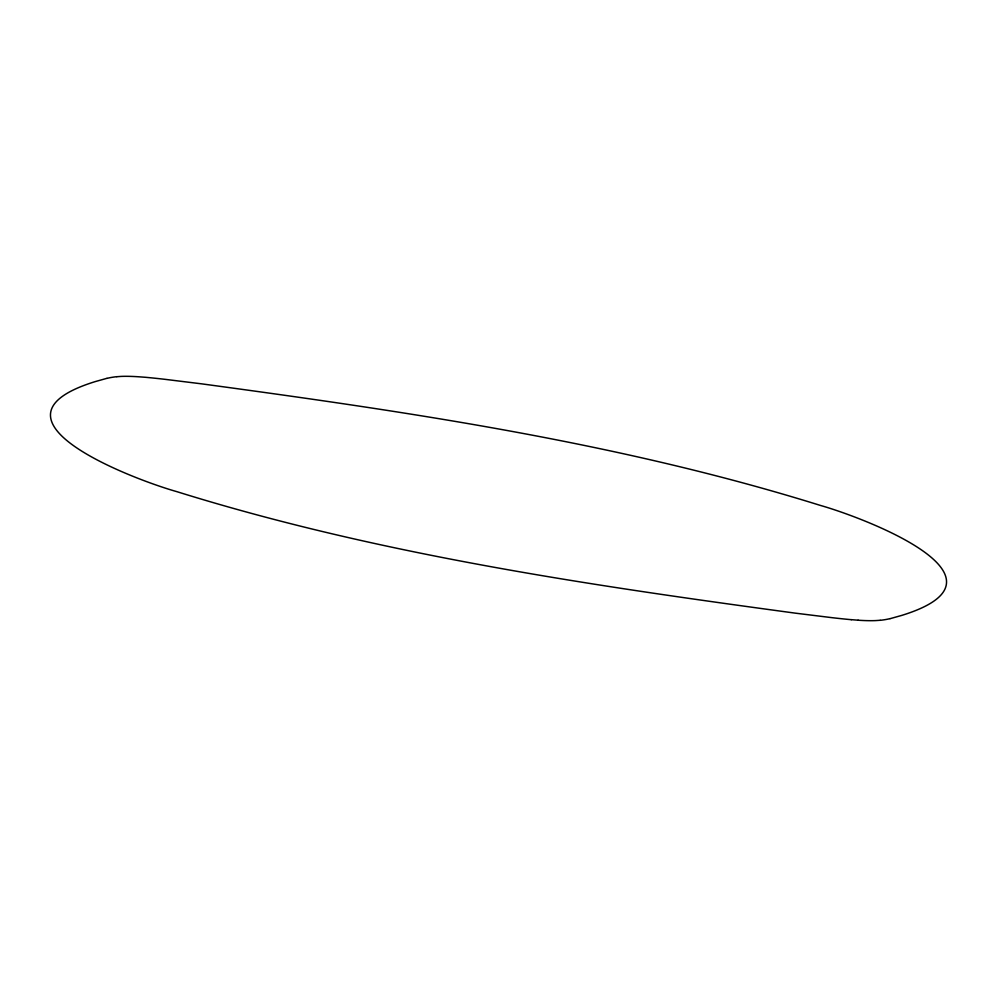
<?xml version="1.0" encoding="UTF-8"?>
<svg xmlns="http://www.w3.org/2000/svg" width="997" height="997" viewBox="0 0 997 997"><rect width="100%" height="100%" fill="white"/><g stroke="black" fill="none" stroke-linecap="round" stroke-linejoin="round"><path stroke-width="1.5" d="M106.878 378.337L95.301 381.577C-26.732 419.276 134.483 479.731 176.706 491.608C377.763 554.257 587.083 584.927 795.257 613.143L831.672 617.629A106.716 14.12 5.7 0 0 851.264 619.685M890.122 618.663L901.699 615.423C1023.745 577.674 862.517 517.293 820.294 505.392C619.237 442.73 409.917 412.073 201.743 383.857L165.34 379.371A106.716 14.12 5.7 0 0 145.736 377.315L138.907 376.804A34.521 4.561 5.7 0 0 121.148 376.405L116.923 376.716M880.089 620.284L875.777 620.583A34.521 4.561 5.7 0 1 858.118 620.221M858.105 620.196L851.264 619.66M107.053 378.362A111.552 14.756 5.7 0 1 116.724 376.679M889.947 618.639A111.552 14.756 5.7 0 1 880.276 620.321"/></g></svg>
